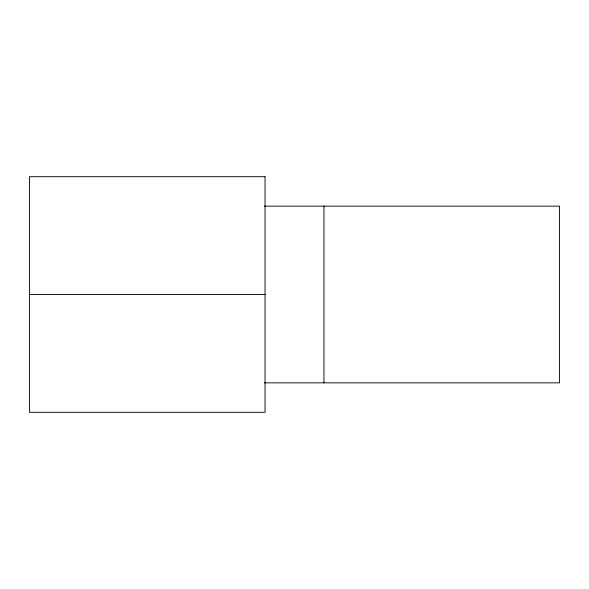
<?xml version="1.0" encoding="UTF-8"?>
<svg xmlns="http://www.w3.org/2000/svg" width="589" height="589" viewBox="0 0 589 589"><rect width="100%" height="100%" fill="white"/><g stroke="black" fill="none" stroke-linecap="round" stroke-linejoin="round"><path stroke-width="0.88" d="M264.439 206.15L559.55 206.15L559.55 382.85L264.439 382.85M29.45 294.5L265.05 294.5M323.95 206.15L323.95 382.85M265.05 176.7L29.45 176.7L29.45 412.3L265.05 412.3L265.05 176.7"/></g></svg>
